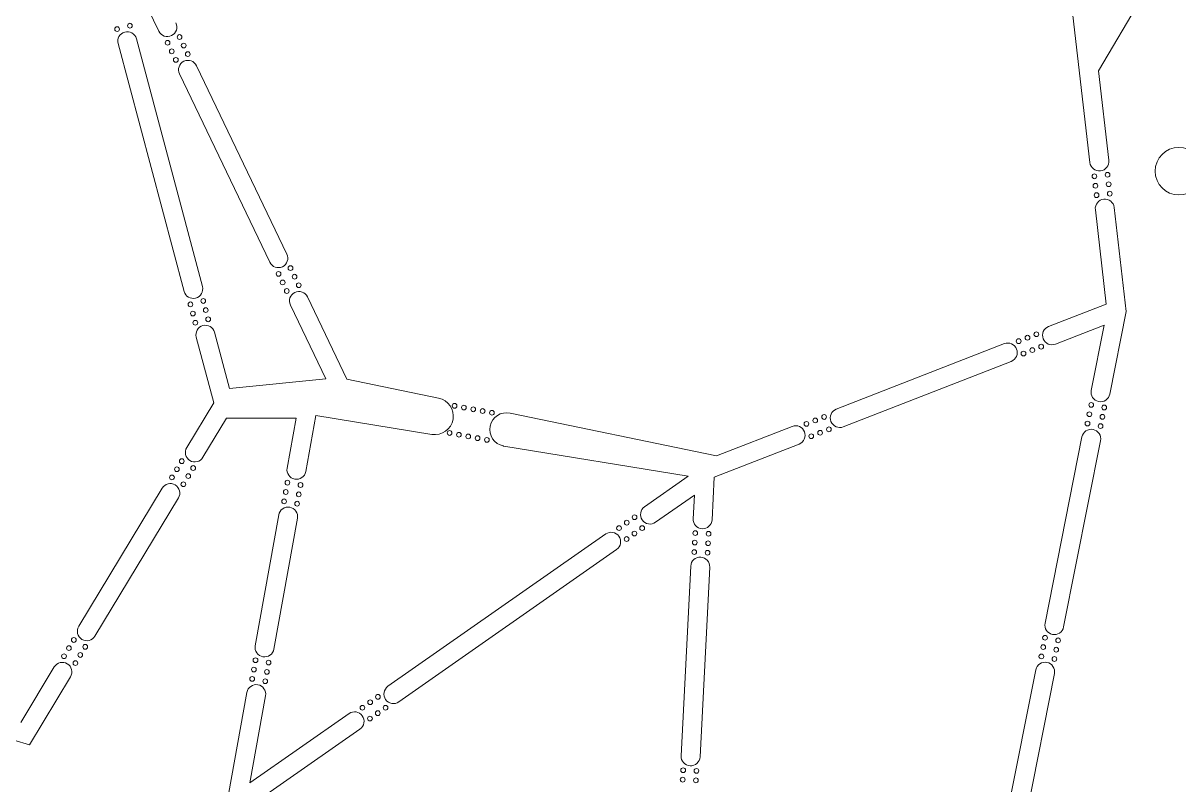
# Model space of a CAD drawing. Header units: inches. Extents: x 16.7 to 31.3, y 1.4 to 10.6.
# Drawn here: x 19.205 to 24, y 3.456 to 6.614 of the extents above; entities that cross this region are included whole.
import ezdxf

# ---------------------------------------------------------------- set-up
doc = ezdxf.new("R2010")
doc.units = ezdxf.units.IN
doc.header["$MEASUREMENT"] = 0
doc.layers.add('Visible', color=7, linetype='Continuous', lineweight=0)

# ---------------------------------------------------------------- blocks, each defined once
blk = doc.blocks.new('Block_638')
at = {"layer": 'Visible', "color": 7, "lineweight": 0}
blk.add_open_spline([(23.4836, 3.9173), (23.4878, 3.9387), (23.4739, 3.9594), (23.4526, 3.9636), (23.4313, 3.9678), (23.4106, 3.954), (23.4063, 3.9327)], degree=3, knots=[0, 0, 0, 0, 1, 1, 1, 2, 2, 2, 2], dxfattribs=at)
blk = doc.blocks.new('Block_639')
at = {"layer": 'Visible', "color": 7, "lineweight": 0}
blk.add_circle((23.4988, 4.0548), 0.00984, dxfattribs=at)
blk = doc.blocks.new('Block_640')
at = {"layer": 'Visible', "color": 7, "lineweight": 0}
blk.add_circle((23.4447, 4.0655), 0.00984, dxfattribs=at)
blk = doc.blocks.new('Block_641')
at = {"layer": 'Visible', "color": 7, "lineweight": 0}
blk.add_circle((23.4835, 3.9776), 0.00984, dxfattribs=at)
blk = doc.blocks.new('Block_642')
at = {"layer": 'Visible', "color": 7, "lineweight": 0}
blk.add_circle((23.4371, 4.0269), 0.00984, dxfattribs=at)
blk = doc.blocks.new('Block_643')
at = {"layer": 'Visible', "color": 7, "lineweight": 0}
blk.add_circle((23.4911, 4.0162), 0.00984, dxfattribs=at)
blk = doc.blocks.new('Block_644')
at = {"layer": 'Visible', "color": 7, "lineweight": 0}
blk.add_circle((23.4294, 3.9883), 0.00984, dxfattribs=at)
blk = doc.blocks.new('Block_645')
at = {"layer": 'Visible', "color": 7, "lineweight": 0}
blk.add_open_spline([(23.4446, 4.1257), (23.4404, 4.1044), (23.4543, 4.0837), (23.4756, 4.0795), (23.4969, 4.0752), (23.5176, 4.0891), (23.5219, 4.1104)], degree=3, knots=[0, 0, 0, 0, 1, 1, 1, 2, 2, 2, 2], dxfattribs=at)
blk = doc.blocks.new('Block_646')
at = {"layer": 'Visible', "color": 7, "lineweight": 0}
blk.add_line((23.4063, 3.9327), (23.2531, 3.1603), dxfattribs=at)
blk = doc.blocks.new('Block_647')
at = {"layer": 'Visible', "color": 7, "lineweight": 0}
blk.add_line((23.5219, 4.1104), (23.6751, 4.8827), dxfattribs=at)
blk = doc.blocks.new('Block_648')
at = {"layer": 'Visible', "color": 7, "lineweight": 0}
blk.add_line((23.7134, 5.0758), (23.7813, 5.4182), dxfattribs=at)
blk = doc.blocks.new('Block_651')
at = {"layer": 'Visible', "color": 7, "lineweight": 0}
blk.add_line((23.3303, 3.145), (23.4836, 3.9173), dxfattribs=at)
blk = doc.blocks.new('Block_672')
at = {"layer": 'Visible', "color": 7, "lineweight": 0}
blk.add_circle((21.9985, 3.5138), 0.00984, dxfattribs=at)
blk = doc.blocks.new('Block_673')
at = {"layer": 'Visible', "color": 7, "lineweight": 0}
blk.add_circle((21.9435, 3.5166), 0.00984, dxfattribs=at)
blk = doc.blocks.new('Block_675')
at = {"layer": 'Visible', "color": 7, "lineweight": 0}
blk.add_circle((21.9415, 3.4773), 0.00984, dxfattribs=at)
blk = doc.blocks.new('Block_676')
at = {"layer": 'Visible', "color": 7, "lineweight": 0}
blk.add_circle((21.9965, 3.4745), 0.00984, dxfattribs=at)
blk = doc.blocks.new('Block_678')
at = {"layer": 'Visible', "color": 7, "lineweight": 0}
blk.add_open_spline([(21.9347, 3.5762), (21.9336, 3.5545), (21.9503, 3.536), (21.972, 3.5349), (21.9937, 3.5338), (22.0122, 3.5505), (22.0133, 3.5722)], degree=3, knots=[0, 0, 0, 0, 1, 1, 1, 2, 2, 2, 2], dxfattribs=at)
blk = doc.blocks.new('Block_680')
at = {"layer": 'Visible', "color": 7, "lineweight": 0}
blk.add_line((22.0133, 3.5722), (22.0535, 4.3585), dxfattribs=at)
blk = doc.blocks.new('Block_691')
at = {"layer": 'Visible', "color": 7, "lineweight": 0}
blk.add_open_spline([(20.9011, 4.9089), (20.9426, 4.9021), (20.9818, 4.9303), (20.9886, 4.9719), (20.9951, 5.0121), (20.9688, 5.0505), (20.9288, 5.0588)], degree=3, knots=[0, 0, 0, 0, 1, 1, 1, 2, 2, 2, 2], dxfattribs=at)
blk = doc.blocks.new('Block_692')
at = {"layer": 'Visible', "color": 7, "lineweight": 0}
blk.add_circle((21.0727, 5.0128), 0.00984, dxfattribs=at)
blk = doc.blocks.new('Block_693')
at = {"layer": 'Visible', "color": 7, "lineweight": 0}
blk.add_circle((21.0906, 4.8931), 0.00984, dxfattribs=at)
blk = doc.blocks.new('Block_694')
at = {"layer": 'Visible', "color": 7, "lineweight": 0}
blk.add_circle((20.9953, 5.0271), 0.00984, dxfattribs=at)
blk = doc.blocks.new('Block_695')
at = {"layer": 'Visible', "color": 7, "lineweight": 0}
blk.add_circle((21.1293, 4.8859), 0.00984, dxfattribs=at)
blk = doc.blocks.new('Block_696')
at = {"layer": 'Visible', "color": 7, "lineweight": 0}
blk.add_circle((21.1502, 4.9985), 0.00984, dxfattribs=at)
blk = doc.blocks.new('Block_697')
at = {"layer": 'Visible', "color": 7, "lineweight": 0}
blk.add_circle((20.9745, 4.9146), 0.00984, dxfattribs=at)
blk = doc.blocks.new('Block_698')
at = {"layer": 'Visible', "color": 7, "lineweight": 0}
blk.add_circle((21.0519, 4.9002), 0.00984, dxfattribs=at)
blk = doc.blocks.new('Block_699')
at = {"layer": 'Visible', "color": 7, "lineweight": 0}
blk.add_circle((21.1115, 5.0056), 0.00984, dxfattribs=at)
blk = doc.blocks.new('Block_700')
at = {"layer": 'Visible', "color": 7, "lineweight": 0}
blk.add_circle((21.0132, 4.9074), 0.00984, dxfattribs=at)
blk = doc.blocks.new('Block_701')
at = {"layer": 'Visible', "color": 7, "lineweight": 0}
blk.add_circle((21.034, 5.02), 0.00984, dxfattribs=at)
blk = doc.blocks.new('Block_702')
at = {"layer": 'Visible', "color": 7, "lineweight": 0}
blk.add_open_spline([(21.2255, 4.9972), (21.1878, 5.005), (21.1509, 4.9808), (21.143, 4.9431), (21.1352, 4.9054), (21.1594, 4.8685), (21.1971, 4.8607), (21.1981, 4.8605), (21.1991, 4.8603), (21.2001, 4.8601)], degree=3, knots=[0, 0, 0, 0, 1, 1, 1, 2, 2, 2, 3, 3, 3, 3], dxfattribs=at)
blk = doc.blocks.new('Block_703')
at = {"layer": 'Visible', "color": 7, "lineweight": 0}
blk.add_line((22.0812, 4.8196), (21.2255, 4.9972), dxfattribs=at)
blk = doc.blocks.new('Block_704')
at = {"layer": 'Visible', "color": 7, "lineweight": 0}
blk.add_line((20.9288, 5.0588), (20.5487, 5.1376), dxfattribs=at)
blk = doc.blocks.new('Block_705')
at = {"layer": 'Visible', "color": 7, "lineweight": 0}
blk.add_line((21.2001, 4.8601), (21.9645, 4.7355), dxfattribs=at)
blk = doc.blocks.new('Block_706')
at = {"layer": 'Visible', "color": 7, "lineweight": 0}
blk.add_line((20.4198, 4.9874), (20.9011, 4.9089), dxfattribs=at)
blk = doc.blocks.new('Block_707')
at = {"layer": 'Visible', "color": 7, "lineweight": 0}
blk.add_open_spline([(23.3046, 5.2115), (23.3249, 5.2194), (23.3349, 5.2422), (23.327, 5.2624), (23.3191, 5.2826), (23.2965, 5.2927), (23.2763, 5.285)], degree=3, knots=[0, 0, 0, 0, 1, 1, 1, 2, 2, 2, 2], dxfattribs=at)
blk = doc.blocks.new('Block_708')
at = {"layer": 'Visible', "color": 7, "lineweight": 0}
blk.add_open_spline([(23.4592, 5.3562), (23.439, 5.3481), (23.4291, 5.3252), (23.4372, 5.305), (23.4452, 5.2849), (23.4679, 5.275), (23.488, 5.2829)], degree=3, knots=[0, 0, 0, 0, 1, 1, 1, 2, 2, 2, 2], dxfattribs=at)
blk = doc.blocks.new('Block_709')
at = {"layer": 'Visible', "color": 7, "lineweight": 0}
blk.add_circle((23.3353, 5.2953), 0.00984, dxfattribs=at)
blk = doc.blocks.new('Block_710')
at = {"layer": 'Visible', "color": 7, "lineweight": 0}
blk.add_circle((23.3553, 5.2439), 0.00984, dxfattribs=at)
blk = doc.blocks.new('Block_711')
at = {"layer": 'Visible', "color": 7, "lineweight": 0}
blk.add_circle((23.4087, 5.3238), 0.00984, dxfattribs=at)
blk = doc.blocks.new('Block_712')
at = {"layer": 'Visible', "color": 7, "lineweight": 0}
blk.add_circle((23.392, 5.2582), 0.00984, dxfattribs=at)
blk = doc.blocks.new('Block_713')
at = {"layer": 'Visible', "color": 7, "lineweight": 0}
blk.add_circle((23.372, 5.3096), 0.00984, dxfattribs=at)
blk = doc.blocks.new('Block_714')
at = {"layer": 'Visible', "color": 7, "lineweight": 0}
blk.add_circle((23.4287, 5.2725), 0.00984, dxfattribs=at)
blk = doc.blocks.new('Block_715')
at = {"layer": 'Visible', "color": 7, "lineweight": 0}
blk.add_line((23.488, 5.2829), (23.6898, 5.3615), dxfattribs=at)
blk = doc.blocks.new('Block_716')
at = {"layer": 'Visible', "color": 7, "lineweight": 0}
blk.add_line((23.6985, 5.4493), (23.4592, 5.3562), dxfattribs=at)
blk = doc.blocks.new('Block_717')
at = {"layer": 'Visible', "color": 7, "lineweight": 0}
blk.add_open_spline([(20.1682, 4.0326), (20.1643, 4.0112), (20.1785, 3.9907), (20.1999, 3.9869), (20.2213, 3.9831), (20.2418, 3.9973), (20.2457, 4.0187)], degree=3, knots=[0, 0, 0, 0, 1, 1, 1, 2, 2, 2, 2], dxfattribs=at)
blk = doc.blocks.new('Block_718')
at = {"layer": 'Visible', "color": 7, "lineweight": 0}
blk.add_circle((20.1554, 3.8949), 0.00984, dxfattribs=at)
blk = doc.blocks.new('Block_719')
at = {"layer": 'Visible', "color": 7, "lineweight": 0}
blk.add_circle((20.2097, 3.8852), 0.00984, dxfattribs=at)
blk = doc.blocks.new('Block_720')
at = {"layer": 'Visible', "color": 7, "lineweight": 0}
blk.add_circle((20.1693, 3.9724), 0.00984, dxfattribs=at)
blk = doc.blocks.new('Block_721')
at = {"layer": 'Visible', "color": 7, "lineweight": 0}
blk.add_circle((20.2166, 3.9239), 0.00984, dxfattribs=at)
blk = doc.blocks.new('Block_722')
at = {"layer": 'Visible', "color": 7, "lineweight": 0}
blk.add_circle((20.1624, 3.9337), 0.00984, dxfattribs=at)
blk = doc.blocks.new('Block_723')
at = {"layer": 'Visible', "color": 7, "lineweight": 0}
blk.add_circle((20.2236, 3.9626), 0.00984, dxfattribs=at)
blk = doc.blocks.new('Block_724')
at = {"layer": 'Visible', "color": 7, "lineweight": 0}
blk.add_open_spline([(20.2108, 3.8249), (20.2147, 3.8463), (20.2004, 3.8668), (20.179, 3.8707), (20.1576, 3.8745), (20.1372, 3.8603), (20.1333, 3.8389)], degree=3, knots=[0, 0, 0, 0, 1, 1, 1, 2, 2, 2, 2], dxfattribs=at)
blk = doc.blocks.new('Block_725')
at = {"layer": 'Visible', "color": 7, "lineweight": 0}
blk.add_line((20.2457, 4.0187), (20.3432, 4.5612), dxfattribs=at)
blk = doc.blocks.new('Block_726')
at = {"layer": 'Visible', "color": 7, "lineweight": 0}
blk.add_line((20.1333, 3.8389), (20.0561, 3.4094), dxfattribs=at)
blk = doc.blocks.new('Block_727')
at = {"layer": 'Visible', "color": 7, "lineweight": 0}
blk.add_line((20.3378, 4.9766), (20.3005, 4.7688), dxfattribs=at)
blk = doc.blocks.new('Block_728')
at = {"layer": 'Visible', "color": 7, "lineweight": 0}
blk.add_line((20.2657, 4.5751), (20.1682, 4.0326), dxfattribs=at)
blk = doc.blocks.new('Block_767')
at = {"layer": 'Visible', "color": 7, "lineweight": 0}
blk.add_open_spline([(19.8839, 4.8545), (19.8726, 4.8359), (19.8786, 4.8117), (19.8972, 4.8004), (19.9158, 4.7892), (19.94, 4.7952), (19.9513, 4.8138)], degree=3, knots=[0, 0, 0, 0, 1, 1, 1, 2, 2, 2, 2], dxfattribs=at)
blk = doc.blocks.new('Block_768')
at = {"layer": 'Visible', "color": 7, "lineweight": 0}
blk.add_circle((19.8227, 4.7305), 0.00984, dxfattribs=at)
blk = doc.blocks.new('Block_769')
at = {"layer": 'Visible', "color": 7, "lineweight": 0}
blk.add_circle((19.8699, 4.702), 0.00984, dxfattribs=at)
blk = doc.blocks.new('Block_770')
at = {"layer": 'Visible', "color": 7, "lineweight": 0}
blk.add_circle((19.8634, 4.7978), 0.00984, dxfattribs=at)
blk = doc.blocks.new('Block_771')
at = {"layer": 'Visible', "color": 7, "lineweight": 0}
blk.add_circle((19.8903, 4.7357), 0.00984, dxfattribs=at)
blk = doc.blocks.new('Block_772')
at = {"layer": 'Visible', "color": 7, "lineweight": 0}
blk.add_circle((19.8431, 4.7642), 0.00984, dxfattribs=at)
blk = doc.blocks.new('Block_773')
at = {"layer": 'Visible', "color": 7, "lineweight": 0}
blk.add_circle((19.9106, 4.7693), 0.00984, dxfattribs=at)
blk = doc.blocks.new('Block_774')
at = {"layer": 'Visible', "color": 7, "lineweight": 0}
blk.add_open_spline([(19.8495, 4.6453), (19.8607, 4.6639), (19.8547, 4.6881), (19.8361, 4.6994), (19.8175, 4.7106), (19.7933, 4.7046), (19.7821, 4.686)], degree=3, knots=[0, 0, 0, 0, 1, 1, 1, 2, 2, 2, 2], dxfattribs=at)
blk = doc.blocks.new('Block_775')
at = {"layer": 'Visible', "color": 7, "lineweight": 0}
blk.add_line((19.9513, 4.8138), (20.0496, 4.9766), dxfattribs=at)
blk = doc.blocks.new('Block_776')
at = {"layer": 'Visible', "color": 7, "lineweight": 0}
blk.add_line((19.9959, 5.0398), (19.8839, 4.8545), dxfattribs=at)
blk = doc.blocks.new('Block_804')
at = {"layer": 'Visible', "color": 7, "lineweight": 0}
blk.add_open_spline([(22.0535, 4.3585), (22.0546, 4.3803), (22.0379, 4.3988), (22.0162, 4.3999), (21.9944, 4.401), (21.9759, 4.3843), (21.9748, 4.3626)], degree=3, knots=[0, 0, 0, 0, 1, 1, 1, 2, 2, 2, 2], dxfattribs=at)
blk = doc.blocks.new('Block_805')
at = {"layer": 'Visible', "color": 7, "lineweight": 0}
blk.add_circle((22.0487, 4.4968), 0.00984, dxfattribs=at)
blk = doc.blocks.new('Block_806')
at = {"layer": 'Visible', "color": 7, "lineweight": 0}
blk.add_circle((21.9937, 4.4996), 0.00984, dxfattribs=at)
blk = doc.blocks.new('Block_807')
at = {"layer": 'Visible', "color": 7, "lineweight": 0}
blk.add_circle((22.0447, 4.4181), 0.00984, dxfattribs=at)
blk = doc.blocks.new('Block_808')
at = {"layer": 'Visible', "color": 7, "lineweight": 0}
blk.add_circle((21.9916, 4.4603), 0.00984, dxfattribs=at)
blk = doc.blocks.new('Block_809')
at = {"layer": 'Visible', "color": 7, "lineweight": 0}
blk.add_circle((22.0467, 4.4574), 0.00984, dxfattribs=at)
blk = doc.blocks.new('Block_810')
at = {"layer": 'Visible', "color": 7, "lineweight": 0}
blk.add_circle((21.9896, 4.4209), 0.00984, dxfattribs=at)
blk = doc.blocks.new('Block_811')
at = {"layer": 'Visible', "color": 7, "lineweight": 0}
blk.add_open_spline([(21.9849, 4.5592), (21.9838, 4.5374), (22.0005, 4.5189), (22.0222, 4.5178), (22.0439, 4.5167), (22.0624, 4.5334), (22.0635, 4.5551)], degree=3, knots=[0, 0, 0, 0, 1, 1, 1, 2, 2, 2, 2], dxfattribs=at)
blk = doc.blocks.new('Block_812')
at = {"layer": 'Visible', "color": 7, "lineweight": 0}
blk.add_line((21.9748, 4.3626), (21.9347, 3.5762), dxfattribs=at)
blk = doc.blocks.new('Block_814')
at = {"layer": 'Visible', "color": 7, "lineweight": 0}
blk.add_line((20.7188, 3.8643), (20.7188, 3.8643), dxfattribs=at)
blk = doc.blocks.new('Block_815')
at = {"layer": 'Visible', "color": 7, "lineweight": 0}
blk.add_open_spline([(20.7188, 3.8643), (20.701, 3.8518), (20.6966, 3.8273), (20.7091, 3.8095), (20.7215, 3.7916), (20.7461, 3.7873), (20.7639, 3.7998)], degree=3, knots=[0, 0, 0, 0, 1, 1, 1, 2, 2, 2, 2], dxfattribs=at)
blk = doc.blocks.new('Block_816')
at = {"layer": 'Visible', "color": 7, "lineweight": 0}
blk.add_circle((20.6126, 3.7756), 0.00984, dxfattribs=at)
blk = doc.blocks.new('Block_817')
at = {"layer": 'Visible', "color": 7, "lineweight": 0}
blk.add_circle((20.6442, 3.7305), 0.00984, dxfattribs=at)
blk = doc.blocks.new('Block_818')
at = {"layer": 'Visible', "color": 7, "lineweight": 0}
blk.add_circle((20.6772, 3.8208), 0.00984, dxfattribs=at)
blk = doc.blocks.new('Block_819')
at = {"layer": 'Visible', "color": 7, "lineweight": 0}
blk.add_circle((20.6765, 3.753), 0.00984, dxfattribs=at)
blk = doc.blocks.new('Block_820')
at = {"layer": 'Visible', "color": 7, "lineweight": 0}
blk.add_circle((20.6449, 3.7982), 0.00984, dxfattribs=at)
blk = doc.blocks.new('Block_821')
at = {"layer": 'Visible', "color": 7, "lineweight": 0}
blk.add_circle((20.7087, 3.7756), 0.00984, dxfattribs=at)
blk = doc.blocks.new('Block_822')
at = {"layer": 'Visible', "color": 7, "lineweight": 0}
blk.add_open_spline([(20.6026, 3.6869), (20.6204, 3.6994), (20.6248, 3.724), (20.6123, 3.7418), (20.5998, 3.7596), (20.5753, 3.7639), (20.5575, 3.7515)], degree=3, knots=[0, 0, 0, 0, 1, 1, 1, 2, 2, 2, 2], dxfattribs=at)
blk = doc.blocks.new('Block_823')
at = {"layer": 'Visible', "color": 7, "lineweight": 0}
blk.add_line((20.5575, 3.7515), (20.5575, 3.7515), dxfattribs=at)
blk = doc.blocks.new('Block_824')
at = {"layer": 'Visible', "color": 7, "lineweight": 0}
blk.add_line((20.7639, 3.7998), (21.6673, 4.4315), dxfattribs=at)
blk = doc.blocks.new('Block_825')
at = {"layer": 'Visible', "color": 7, "lineweight": 0}
blk.add_line((20.5575, 3.7515), (20.1459, 3.4636), dxfattribs=at)
blk = doc.blocks.new('Block_846')
at = {"layer": 'Visible', "color": 7, "lineweight": 0}
blk.add_open_spline([(19.7684, 6.5805), (19.7778, 6.5609), (19.8013, 6.5526), (19.8209, 6.562), (19.8405, 6.5714), (19.8488, 6.595), (19.8394, 6.6146)], degree=3, knots=[0, 0, 0, 0, 1, 1, 1, 2, 2, 2, 2], dxfattribs=at)
blk = doc.blocks.new('Block_847')
at = {"layer": 'Visible', "color": 7, "lineweight": 0}
blk.add_circle((19.8387, 6.4614), 0.00984, dxfattribs=at)
blk = doc.blocks.new('Block_848')
at = {"layer": 'Visible', "color": 7, "lineweight": 0}
blk.add_circle((19.8884, 6.4852), 0.00984, dxfattribs=at)
blk = doc.blocks.new('Block_849')
at = {"layer": 'Visible', "color": 7, "lineweight": 0}
blk.add_circle((19.8046, 6.5323), 0.00984, dxfattribs=at)
blk = doc.blocks.new('Block_850')
at = {"layer": 'Visible', "color": 7, "lineweight": 0}
blk.add_circle((19.8713, 6.5207), 0.00984, dxfattribs=at)
blk = doc.blocks.new('Block_851')
at = {"layer": 'Visible', "color": 7, "lineweight": 0}
blk.add_circle((19.8216, 6.4969), 0.00984, dxfattribs=at)
blk = doc.blocks.new('Block_852')
at = {"layer": 'Visible', "color": 7, "lineweight": 0}
blk.add_circle((19.8543, 6.5562), 0.00984, dxfattribs=at)
blk = doc.blocks.new('Block_853')
at = {"layer": 'Visible', "color": 7, "lineweight": 0}
blk.add_open_spline([(19.9246, 6.4371), (19.9152, 6.4567), (19.8917, 6.465), (19.8721, 6.4556), (19.8525, 6.4461), (19.8442, 6.4226), (19.8536, 6.403)], degree=3, knots=[0, 0, 0, 0, 1, 1, 1, 2, 2, 2, 2], dxfattribs=at)
blk = doc.blocks.new('Block_855')
at = {"layer": 'Visible', "color": 7, "lineweight": 0}
blk.add_line((19.8536, 6.403), (20.2286, 5.6223), dxfattribs=at)
blk = doc.blocks.new('Block_863')
at = {"layer": 'Visible', "color": 7, "lineweight": 0}
blk.add_line((23.5979, 4.8981), (23.4446, 4.1257), dxfattribs=at)
blk = doc.blocks.new('Block_864')
at = {"layer": 'Visible', "color": 7, "lineweight": 0}
blk.add_open_spline([(23.6751, 4.8827), (23.6793, 4.9041), (23.6655, 4.9248), (23.6441, 4.929), (23.6228, 4.9333), (23.6021, 4.9194), (23.5979, 4.8981)], degree=3, knots=[0, 0, 0, 0, 1, 1, 1, 2, 2, 2, 2], dxfattribs=at)
blk = doc.blocks.new('Block_877')
at = {"layer": 'Visible', "color": 7, "lineweight": 0}
blk.add_line((22.3958, 4.9421), (22.0812, 4.8196), dxfattribs=at)
blk = doc.blocks.new('Block_878')
at = {"layer": 'Visible', "color": 7, "lineweight": 0}
blk.add_open_spline([(22.4241, 4.8687), (22.4444, 4.8765), (22.4544, 4.8994), (22.4465, 4.9196), (22.4387, 4.9398), (22.416, 4.9498), (22.3958, 4.9421)], degree=3, knots=[0, 0, 0, 0, 1, 1, 1, 2, 2, 2, 2], dxfattribs=at)
blk = doc.blocks.new('Block_879')
at = {"layer": 'Visible', "color": 7, "lineweight": 0}
blk.add_line((22.0725, 4.7318), (22.4241, 4.8687), dxfattribs=at)
blk = doc.blocks.new('Block_880')
at = {"layer": 'Visible', "color": 7, "lineweight": 0}
blk.add_line((22.0635, 4.5551), (22.0725, 4.7318), dxfattribs=at)
blk = doc.blocks.new('Block_881')
at = {"layer": 'Visible', "color": 7, "lineweight": 0}
blk.add_line((21.9899, 4.6571), (21.9849, 4.5592), dxfattribs=at)
blk = doc.blocks.new('Block_882')
at = {"layer": 'Visible', "color": 7, "lineweight": 0}
blk.add_line((21.8286, 4.5443), (21.9899, 4.6571), dxfattribs=at)
blk = doc.blocks.new('Block_883')
at = {"layer": 'Visible', "color": 7, "lineweight": 0}
blk.add_open_spline([(21.7834, 4.6088), (21.7656, 4.5964), (21.7613, 4.5718), (21.7737, 4.554), (21.7862, 4.5362), (21.8107, 4.5319), (21.8286, 4.5443)], degree=3, knots=[0, 0, 0, 0, 1, 1, 1, 2, 2, 2, 2], dxfattribs=at)
blk = doc.blocks.new('Block_884')
at = {"layer": 'Visible', "color": 7, "lineweight": 0}
blk.add_line((21.7834, 4.6089), (21.7834, 4.6088), dxfattribs=at)
blk = doc.blocks.new('Block_885')
at = {"layer": 'Visible', "color": 7, "lineweight": 0}
blk.add_line((21.9645, 4.7355), (21.7834, 4.6089), dxfattribs=at)
blk = doc.blocks.new('Block_886')
at = {"layer": 'Visible', "color": 7, "lineweight": 0}
blk.add_line((22.6076, 4.9401), (23.3046, 5.2115), dxfattribs=at)
blk = doc.blocks.new('Block_887')
at = {"layer": 'Visible', "color": 7, "lineweight": 0}
blk.add_open_spline([(22.5787, 5.0133), (22.5585, 5.0053), (22.5487, 4.9824), (22.5567, 4.9622), (22.5647, 4.9421), (22.5874, 4.9322), (22.6076, 4.9401)], degree=3, knots=[0, 0, 0, 0, 1, 1, 1, 2, 2, 2, 2], dxfattribs=at)
blk = doc.blocks.new('Block_888')
at = {"layer": 'Visible', "color": 7, "lineweight": 0}
blk.add_line((23.2763, 5.285), (22.5787, 5.0133), dxfattribs=at)
blk = doc.blocks.new('Block_889')
at = {"layer": 'Visible', "color": 7, "lineweight": 0}
blk.add_line((23.6534, 5.8404), (23.6985, 5.4493), dxfattribs=at)
blk = doc.blocks.new('Block_890')
at = {"layer": 'Visible', "color": 7, "lineweight": 0}
blk.add_open_spline([(23.7317, 5.8495), (23.7292, 5.8711), (23.7097, 5.8865), (23.6881, 5.8841), (23.6665, 5.8816), (23.651, 5.862), (23.6534, 5.8404)], degree=3, knots=[0, 0, 0, 0, 1, 1, 1, 2, 2, 2, 2], dxfattribs=at)
blk = doc.blocks.new('Block_891')
at = {"layer": 'Visible', "color": 7, "lineweight": 0}
blk.add_line((23.7813, 5.4182), (23.7317, 5.8495), dxfattribs=at)
blk = doc.blocks.new('Block_892')
at = {"layer": 'Visible', "color": 7, "lineweight": 0}
blk.add_open_spline([(23.6362, 5.0911), (23.6319, 5.0698), (23.6458, 5.0491), (23.6671, 5.0449), (23.6885, 5.0406), (23.7092, 5.0545), (23.7134, 5.0758)], degree=3, knots=[0, 0, 0, 0, 1, 1, 1, 2, 2, 2, 2], dxfattribs=at)
blk = doc.blocks.new('Block_893')
at = {"layer": 'Visible', "color": 7, "lineweight": 0}
blk.add_line((23.6898, 5.3615), (23.6362, 5.0911), dxfattribs=at)
blk = doc.blocks.new('Block_894')
at = {"layer": 'Visible', "color": 7, "lineweight": 0}
blk.add_line((20.1459, 3.4636), (20.2108, 3.8249), dxfattribs=at)
blk = doc.blocks.new('Block_895')
at = {"layer": 'Visible', "color": 7, "lineweight": 0}
blk.add_line((20.1713, 3.3853), (20.6026, 3.6869), dxfattribs=at)
blk = doc.blocks.new('Block_898')
at = {"layer": 'Visible', "color": 7, "lineweight": 0}
blk.add_open_spline([(20.3432, 4.5612), (20.347, 4.5826), (20.3328, 4.603), (20.3114, 4.6069), (20.29, 4.6107), (20.2695, 4.5965), (20.2657, 4.5751)], degree=3, knots=[0, 0, 0, 0, 1, 1, 1, 2, 2, 2, 2], dxfattribs=at)
blk = doc.blocks.new('Block_915')
at = {"layer": 'Visible', "color": 7, "lineweight": 0}
blk.add_line((19.5033, 4.0725), (19.8495, 4.6453), dxfattribs=at)
blk = doc.blocks.new('Block_916')
at = {"layer": 'Visible', "color": 7, "lineweight": 0}
blk.add_open_spline([(19.436, 4.1132), (19.4247, 4.0946), (19.4307, 4.0704), (19.4493, 4.0591), (19.4679, 4.0479), (19.4921, 4.0539), (19.5033, 4.0725)], degree=3, knots=[0, 0, 0, 0, 1, 1, 1, 2, 2, 2, 2], dxfattribs=at)
blk = doc.blocks.new('Block_917')
at = {"layer": 'Visible', "color": 7, "lineweight": 0}
blk.add_line((19.7821, 4.686), (19.436, 4.1132), dxfattribs=at)
blk = doc.blocks.new('Block_918')
at = {"layer": 'Visible', "color": 7, "lineweight": 0}
blk.add_line((20.378, 4.7549), (20.4198, 4.9874), dxfattribs=at)
blk = doc.blocks.new('Block_919')
at = {"layer": 'Visible', "color": 7, "lineweight": 0}
blk.add_open_spline([(20.3005, 4.7688), (20.2966, 4.7474), (20.3109, 4.727), (20.3323, 4.7231), (20.3537, 4.7193), (20.3741, 4.7335), (20.378, 4.7549)], degree=3, knots=[0, 0, 0, 0, 1, 1, 1, 2, 2, 2, 2], dxfattribs=at)
blk = doc.blocks.new('Block_920')
at = {"layer": 'Visible', "color": 7, "lineweight": 0}
blk.add_line((20.0496, 4.9766), (20.3378, 4.9766), dxfattribs=at)
blk = doc.blocks.new('Block_921')
at = {"layer": 'Visible', "color": 7, "lineweight": 0}
blk.add_line((19.9234, 5.3116), (19.9959, 5.0398), dxfattribs=at)
blk = doc.blocks.new('Block_922')
at = {"layer": 'Visible', "color": 7, "lineweight": 0}
blk.add_open_spline([(19.9995, 5.3319), (19.9939, 5.3529), (19.9723, 5.3654), (19.9513, 5.3597), (19.9303, 5.3541), (19.9178, 5.3326), (19.9234, 5.3116)], degree=3, knots=[0, 0, 0, 0, 1, 1, 1, 2, 2, 2, 2], dxfattribs=at)
blk = doc.blocks.new('Block_923')
at = {"layer": 'Visible', "color": 7, "lineweight": 0}
blk.add_line((20.0615, 5.0991), (19.9995, 5.3319), dxfattribs=at)
blk = doc.blocks.new('Block_924')
at = {"layer": 'Visible', "color": 7, "lineweight": 0}
blk.add_line((20.4607, 5.139), (20.0615, 5.0991), dxfattribs=at)
blk = doc.blocks.new('Block_925')
at = {"layer": 'Visible', "color": 7, "lineweight": 0}
blk.add_line((20.3138, 5.4449), (20.4607, 5.139), dxfattribs=at)
blk = doc.blocks.new('Block_926')
at = {"layer": 'Visible', "color": 7, "lineweight": 0}
blk.add_open_spline([(20.3848, 5.4789), (20.3754, 5.4985), (20.3519, 5.5068), (20.3323, 5.4974), (20.3127, 5.488), (20.3044, 5.4645), (20.3138, 5.4449)], degree=3, knots=[0, 0, 0, 0, 1, 1, 1, 2, 2, 2, 2], dxfattribs=at)
blk = doc.blocks.new('Block_927')
at = {"layer": 'Visible', "color": 7, "lineweight": 0}
blk.add_line((20.5487, 5.1376), (20.3848, 5.4789), dxfattribs=at)
blk = doc.blocks.new('Block_929')
at = {"layer": 'Visible', "color": 7, "lineweight": 0}
blk.add_line((23.6664, 6.4166), (23.9213, 6.8483), dxfattribs=at)
blk = doc.blocks.new('Block_930')
at = {"layer": 'Visible', "color": 7, "lineweight": 0}
blk.add_line((23.7092, 6.045), (23.6664, 6.4166), dxfattribs=at)
blk = doc.blocks.new('Block_931')
at = {"layer": 'Visible', "color": 7, "lineweight": 0}
blk.add_open_spline([(23.6309, 6.036), (23.6334, 6.0144), (23.6529, 5.9989), (23.6745, 6.0014), (23.6961, 6.0039), (23.7116, 6.0234), (23.7092, 6.045)], degree=3, knots=[0, 0, 0, 0, 1, 1, 1, 2, 2, 2, 2], dxfattribs=at)
blk = doc.blocks.new('Block_932')
at = {"layer": 'Visible', "color": 7, "lineweight": 0}
blk.add_line((23.5114, 7.0737), (23.6309, 6.036), dxfattribs=at)
blk = doc.blocks.new('Block_936')
at = {"layer": 'Visible', "color": 7, "lineweight": 0}
blk.add_line((21.6221, 4.496), (20.7188, 3.8643), dxfattribs=at)
blk = doc.blocks.new('Block_937')
at = {"layer": 'Visible', "color": 7, "lineweight": 0}
blk.add_line((21.6221, 4.496), (21.6221, 4.496), dxfattribs=at)
blk = doc.blocks.new('Block_938')
at = {"layer": 'Visible', "color": 7, "lineweight": 0}
blk.add_open_spline([(21.6673, 4.4315), (21.6851, 4.444), (21.6894, 4.4685), (21.677, 4.4863), (21.6645, 4.5042), (21.6399, 4.5085), (21.6221, 4.496)], degree=3, knots=[0, 0, 0, 0, 1, 1, 1, 2, 2, 2, 2], dxfattribs=at)
blk = doc.blocks.new('Block_949')
at = {"layer": 'Visible', "color": 7, "lineweight": 0}
blk.add_line((20.2996, 5.6564), (19.9246, 6.4371), dxfattribs=at)
blk = doc.blocks.new('Block_950')
at = {"layer": 'Visible', "color": 7, "lineweight": 0}
blk.add_open_spline([(20.2286, 5.6223), (20.238, 5.6027), (20.2615, 5.5944), (20.2811, 5.6039), (20.3007, 5.6133), (20.309, 5.6368), (20.2996, 5.6564)], degree=3, knots=[0, 0, 0, 0, 1, 1, 1, 2, 2, 2, 2], dxfattribs=at)
blk = doc.blocks.new('Block_951')
at = {"layer": 'Visible', "color": 7, "lineweight": 0}
blk.add_line((19.615, 6.8999), (19.7684, 6.5805), dxfattribs=at)
blk = doc.blocks.new('Block_974')
at = {"layer": 'Visible', "color": 7, "lineweight": 0}
blk.add_circle((20.3145, 5.598), 0.00984, dxfattribs=at)
blk = doc.blocks.new('Block_975')
at = {"layer": 'Visible', "color": 7, "lineweight": 0}
blk.add_circle((20.2819, 5.5387), 0.00984, dxfattribs=at)
blk = doc.blocks.new('Block_976')
at = {"layer": 'Visible', "color": 7, "lineweight": 0}
blk.add_circle((20.3315, 5.5626), 0.00984, dxfattribs=at)
blk = doc.blocks.new('Block_977')
at = {"layer": 'Visible', "color": 7, "lineweight": 0}
blk.add_circle((20.2648, 5.5742), 0.00984, dxfattribs=at)
blk = doc.blocks.new('Block_978')
at = {"layer": 'Visible', "color": 7, "lineweight": 0}
blk.add_circle((20.3486, 5.5271), 0.00984, dxfattribs=at)
blk = doc.blocks.new('Block_979')
at = {"layer": 'Visible', "color": 7, "lineweight": 0}
blk.add_circle((20.2989, 5.5032), 0.00984, dxfattribs=at)
blk = doc.blocks.new('Block_1057')
at = {"layer": 'Visible', "color": 7, "lineweight": 0}
blk.add_circle((23.6209, 4.9537), 0.00984, dxfattribs=at)
blk = doc.blocks.new('Block_1058')
at = {"layer": 'Visible', "color": 7, "lineweight": 0}
blk.add_circle((23.6827, 4.9816), 0.00984, dxfattribs=at)
blk = doc.blocks.new('Block_1059')
at = {"layer": 'Visible', "color": 7, "lineweight": 0}
blk.add_circle((23.6286, 4.9923), 0.00984, dxfattribs=at)
blk = doc.blocks.new('Block_1060')
at = {"layer": 'Visible', "color": 7, "lineweight": 0}
blk.add_circle((23.675, 4.943), 0.00984, dxfattribs=at)
blk = doc.blocks.new('Block_1061')
at = {"layer": 'Visible', "color": 7, "lineweight": 0}
blk.add_circle((23.6363, 5.0309), 0.00984, dxfattribs=at)
blk = doc.blocks.new('Block_1062')
at = {"layer": 'Visible', "color": 7, "lineweight": 0}
blk.add_circle((23.6903, 5.0202), 0.00984, dxfattribs=at)
blk = doc.blocks.new('Block_1108')
at = {"layer": 'Visible', "color": 7, "lineweight": 0}
blk.add_circle((19.3748, 3.9892), 0.00984, dxfattribs=at)
blk = doc.blocks.new('Block_1109')
at = {"layer": 'Visible', "color": 7, "lineweight": 0}
blk.add_circle((19.422, 3.9606), 0.00984, dxfattribs=at)
blk = doc.blocks.new('Block_1110')
at = {"layer": 'Visible', "color": 7, "lineweight": 0}
blk.add_circle((19.4155, 4.0565), 0.00984, dxfattribs=at)
blk = doc.blocks.new('Block_1111')
at = {"layer": 'Visible', "color": 7, "lineweight": 0}
blk.add_circle((19.4423, 3.9943), 0.00984, dxfattribs=at)
blk = doc.blocks.new('Block_1112')
at = {"layer": 'Visible', "color": 7, "lineweight": 0}
blk.add_circle((19.3952, 4.0228), 0.00984, dxfattribs=at)
blk = doc.blocks.new('Block_1113')
at = {"layer": 'Visible', "color": 7, "lineweight": 0}
blk.add_circle((19.4627, 4.028), 0.00984, dxfattribs=at)
blk = doc.blocks.new('Block_1156')
at = {"layer": 'Visible', "color": 7, "lineweight": 0}
blk.add_circle((23.6584, 5.9005), 0.00984, dxfattribs=at)
blk = doc.blocks.new('Block_1157')
at = {"layer": 'Visible', "color": 7, "lineweight": 0}
blk.add_circle((23.7132, 5.9068), 0.00984, dxfattribs=at)
blk = doc.blocks.new('Block_1158')
at = {"layer": 'Visible', "color": 7, "lineweight": 0}
blk.add_circle((23.6494, 5.9787), 0.00984, dxfattribs=at)
blk = doc.blocks.new('Block_1159')
at = {"layer": 'Visible', "color": 7, "lineweight": 0}
blk.add_circle((23.7087, 5.9459), 0.00984, dxfattribs=at)
blk = doc.blocks.new('Block_1160')
at = {"layer": 'Visible', "color": 7, "lineweight": 0}
blk.add_circle((23.6539, 5.9396), 0.00984, dxfattribs=at)
blk = doc.blocks.new('Block_1161')
at = {"layer": 'Visible', "color": 7, "lineweight": 0}
blk.add_circle((23.7042, 5.985), 0.00984, dxfattribs=at)
blk = doc.blocks.new('Block_1174')
at = {"layer": 'Visible', "color": 7, "lineweight": 0}
blk.add_circle((20.2877, 4.6311), 0.00984, dxfattribs=at)
blk = doc.blocks.new('Block_1175')
at = {"layer": 'Visible', "color": 7, "lineweight": 0}
blk.add_circle((20.342, 4.6214), 0.00984, dxfattribs=at)
blk = doc.blocks.new('Block_1176')
at = {"layer": 'Visible', "color": 7, "lineweight": 0}
blk.add_circle((20.3017, 4.7086), 0.00984, dxfattribs=at)
blk = doc.blocks.new('Block_1177')
at = {"layer": 'Visible', "color": 7, "lineweight": 0}
blk.add_circle((20.3489, 4.6601), 0.00984, dxfattribs=at)
blk = doc.blocks.new('Block_1178')
at = {"layer": 'Visible', "color": 7, "lineweight": 0}
blk.add_circle((20.2947, 4.6699), 0.00984, dxfattribs=at)
blk = doc.blocks.new('Block_1179')
at = {"layer": 'Visible', "color": 7, "lineweight": 0}
blk.add_circle((20.3559, 4.6989), 0.00984, dxfattribs=at)
blk = doc.blocks.new('Block_1204')
at = {"layer": 'Visible', "color": 7, "lineweight": 0}
blk.add_circle((21.6773, 4.5202), 0.00984, dxfattribs=at)
blk = doc.blocks.new('Block_1205')
at = {"layer": 'Visible', "color": 7, "lineweight": 0}
blk.add_circle((21.7089, 4.475), 0.00984, dxfattribs=at)
blk = doc.blocks.new('Block_1206')
at = {"layer": 'Visible', "color": 7, "lineweight": 0}
blk.add_circle((21.7418, 4.5653), 0.00984, dxfattribs=at)
blk = doc.blocks.new('Block_1207')
at = {"layer": 'Visible', "color": 7, "lineweight": 0}
blk.add_circle((21.7411, 4.4976), 0.00984, dxfattribs=at)
blk = doc.blocks.new('Block_1208')
at = {"layer": 'Visible', "color": 7, "lineweight": 0}
blk.add_circle((21.7096, 4.5428), 0.00984, dxfattribs=at)
blk = doc.blocks.new('Block_1209')
at = {"layer": 'Visible', "color": 7, "lineweight": 0}
blk.add_circle((21.7734, 4.5202), 0.00984, dxfattribs=at)
blk = doc.blocks.new('Block_1210')
at = {"layer": 'Visible', "color": 7, "lineweight": 0}
blk.add_circle((19.5951, 6.589), 0.00984, dxfattribs=at)
blk = doc.blocks.new('Block_1211')
at = {"layer": 'Visible', "color": 7, "lineweight": 0}
blk.add_circle((19.6483, 6.6032), 0.00984, dxfattribs=at)
blk = doc.blocks.new('Block_1216')
at = {"layer": 'Visible', "color": 7, "lineweight": 0}
blk.add_line((19.5989, 6.5289), (19.8727, 5.5018), dxfattribs=at)
blk = doc.blocks.new('Block_1217')
at = {"layer": 'Visible', "color": 7, "lineweight": 0}
blk.add_open_spline([(19.6749, 6.5491), (19.6693, 6.5701), (19.6478, 6.5826), (19.6268, 6.577), (19.6057, 6.5714), (19.5933, 6.5499), (19.5989, 6.5289)], degree=3, knots=[0, 0, 0, 0, 1, 1, 1, 2, 2, 2, 2], dxfattribs=at)
blk = doc.blocks.new('Block_1218')
at = {"layer": 'Visible', "color": 7, "lineweight": 0}
blk.add_line((19.9488, 5.5221), (19.6749, 6.5491), dxfattribs=at)
blk = doc.blocks.new('Block_1219')
at = {"layer": 'Visible', "color": 7, "lineweight": 0}
blk.add_open_spline([(19.8727, 5.5018), (19.8783, 5.4808), (19.8999, 5.4683), (19.9209, 5.4739), (19.9419, 5.4795), (19.9544, 5.501), (19.9488, 5.5221)], degree=3, knots=[0, 0, 0, 0, 1, 1, 1, 2, 2, 2, 2], dxfattribs=at)
blk = doc.blocks.new('Block_1220')
at = {"layer": 'Visible', "color": 7, "lineweight": 0}
blk.add_circle((19.9196, 5.3717), 0.00984, dxfattribs=at)
blk = doc.blocks.new('Block_1221')
at = {"layer": 'Visible', "color": 7, "lineweight": 0}
blk.add_circle((19.9729, 5.3859), 0.00984, dxfattribs=at)
blk = doc.blocks.new('Block_1222')
at = {"layer": 'Visible', "color": 7, "lineweight": 0}
blk.add_circle((19.8993, 5.4478), 0.00984, dxfattribs=at)
blk = doc.blocks.new('Block_1223')
at = {"layer": 'Visible', "color": 7, "lineweight": 0}
blk.add_circle((19.9627, 5.4239), 0.00984, dxfattribs=at)
blk = doc.blocks.new('Block_1224')
at = {"layer": 'Visible', "color": 7, "lineweight": 0}
blk.add_circle((19.9095, 5.4097), 0.00984, dxfattribs=at)
blk = doc.blocks.new('Block_1225')
at = {"layer": 'Visible', "color": 7, "lineweight": 0}
blk.add_circle((19.9526, 5.4619), 0.00984, dxfattribs=at)
blk = doc.blocks.new('Block_1227')
at = {"layer": 'Visible', "color": 7, "lineweight": 0}
blk.add_line((19.3342, 3.9447), (19.1952, 3.7148), dxfattribs=at)
blk = doc.blocks.new('Block_1228')
at = {"layer": 'Visible', "color": 7, "lineweight": 0}
blk.add_open_spline([(19.4016, 3.904), (19.4128, 3.9226), (19.4068, 3.9468), (19.3882, 3.9581), (19.3696, 3.9693), (19.3454, 3.9633), (19.3342, 3.9447)], degree=3, knots=[0, 0, 0, 0, 1, 1, 1, 2, 2, 2, 2], dxfattribs=at)
blk = doc.blocks.new('Block_1229')
at = {"layer": 'Visible', "color": 7, "lineweight": 0}
blk.add_line((19.2314, 3.6224), (19.4016, 3.904), dxfattribs=at)
blk = doc.blocks.new('Block_1230')
at = {"layer": 'Visible', "color": 7, "lineweight": 0}
blk.add_line((18.7138, 3.7716), (19.2314, 3.6224), dxfattribs=at)
blk = doc.blocks.new('Block_1264')
at = {"layer": 'Visible', "color": 7, "lineweight": 0}
blk.add_circle((22.5482, 4.9297), 0.00984, dxfattribs=at)
blk = doc.blocks.new('Block_1265')
at = {"layer": 'Visible', "color": 7, "lineweight": 0}
blk.add_circle((22.4916, 4.9667), 0.00984, dxfattribs=at)
blk = doc.blocks.new('Block_1266')
at = {"layer": 'Visible', "color": 7, "lineweight": 0}
blk.add_circle((22.5116, 4.9154), 0.00984, dxfattribs=at)
blk = doc.blocks.new('Block_1267')
at = {"layer": 'Visible', "color": 7, "lineweight": 0}
blk.add_circle((22.5282, 4.981), 0.00984, dxfattribs=at)
blk = doc.blocks.new('Block_1268')
at = {"layer": 'Visible', "color": 7, "lineweight": 0}
blk.add_circle((22.4749, 4.9011), 0.00984, dxfattribs=at)
blk = doc.blocks.new('Block_1269')
at = {"layer": 'Visible', "color": 7, "lineweight": 0}
blk.add_circle((22.4549, 4.9524), 0.00984, dxfattribs=at)
blk = doc.blocks.new('Block_1278')
at = {"layer": 'Visible', "color": 7, "lineweight": 0}
blk.add_circle((24, 6), 0.0984, dxfattribs=at)

msp = doc.modelspace()

# ---------------------------------------------------------------- block references
at = {"layer": 'Visible'}
for name in ['Block_932', 'Block_951', 'Block_929', 'Block_1210', 'Block_1217', 'Block_1211', 'Block_846', 'Block_1216', 'Block_1218', 'Block_849', 'Block_852', 'Block_850', 'Block_851', 'Block_848', 'Block_847', 'Block_853', 'Block_949', 'Block_855', 'Block_930', 'Block_1278', 'Block_931', 'Block_1161', 'Block_1158', 'Block_1160', 'Block_1159', 'Block_1156', 'Block_1157', 'Block_890', 'Block_889', 'Block_891', 'Block_950', 'Block_977', 'Block_974', 'Block_976', 'Block_1219', 'Block_975', 'Block_978', 'Block_1225', 'Block_979', 'Block_926', 'Block_927', 'Block_1222', 'Block_1224', 'Block_1223', 'Block_925', 'Block_716', 'Block_648', 'Block_1220', 'Block_1221', 'Block_922', 'Block_923', 'Block_711', 'Block_708', 'Block_715', 'Block_893', 'Block_921', 'Block_888', 'Block_707', 'Block_709', 'Block_713', 'Block_714', 'Block_710', 'Block_712', 'Block_886', 'Block_924', 'Block_704', 'Block_892', 'Block_776', 'Block_691', 'Block_694', 'Block_1061', 'Block_918', 'Block_706', 'Block_701', 'Block_692', 'Block_699', 'Block_702', 'Block_696', 'Block_703', 'Block_1267', 'Block_887', 'Block_1059', 'Block_1058', 'Block_1062', 'Block_775', 'Block_920', 'Block_727', 'Block_877', 'Block_878', 'Block_1269', 'Block_1265', 'Block_1264', 'Block_1057', 'Block_1060', 'Block_697', 'Block_700', 'Block_698', 'Block_693', 'Block_695', 'Block_1268', 'Block_1266', 'Block_863', 'Block_864', 'Block_767', 'Block_705', 'Block_879', 'Block_647', 'Block_770', 'Block_772', 'Block_773', 'Block_919', 'Block_774', 'Block_768', 'Block_769', 'Block_771', 'Block_1176', 'Block_1179', 'Block_885', 'Block_880', 'Block_917', 'Block_1178', 'Block_1177', 'Block_882', 'Block_881', 'Block_915', 'Block_898', 'Block_1174', 'Block_1175', 'Block_883', 'Block_884', 'Block_728', 'Block_725', 'Block_1206', 'Block_811', 'Block_938', 'Block_1204', 'Block_1208', 'Block_1207', 'Block_1209', 'Block_806', 'Block_936', 'Block_937', 'Block_1205', 'Block_808', 'Block_809', 'Block_805', 'Block_824', 'Block_810', 'Block_807', 'Block_804', 'Block_812', 'Block_680', 'Block_645', 'Block_916', 'Block_1112', 'Block_1110', 'Block_1113', 'Block_717', 'Block_642', 'Block_640', 'Block_639', 'Block_1108', 'Block_1111', 'Block_720', 'Block_644', 'Block_641', 'Block_643', 'Block_1227', 'Block_1228', 'Block_1109', 'Block_722', 'Block_721', 'Block_723', 'Block_646', 'Block_638', 'Block_1229', 'Block_718', 'Block_719', 'Block_651', 'Block_726', 'Block_724', 'Block_815', 'Block_814', 'Block_894', 'Block_820', 'Block_818', 'Block_1230', 'Block_825', 'Block_822', 'Block_823', 'Block_816', 'Block_817', 'Block_819', 'Block_821', 'Block_895', 'Block_678', 'Block_673', 'Block_672', 'Block_675', 'Block_676']:
    msp.add_blockref(name, (0, 0), dxfattribs=at)

doc.saveas('drawing.dxf')
